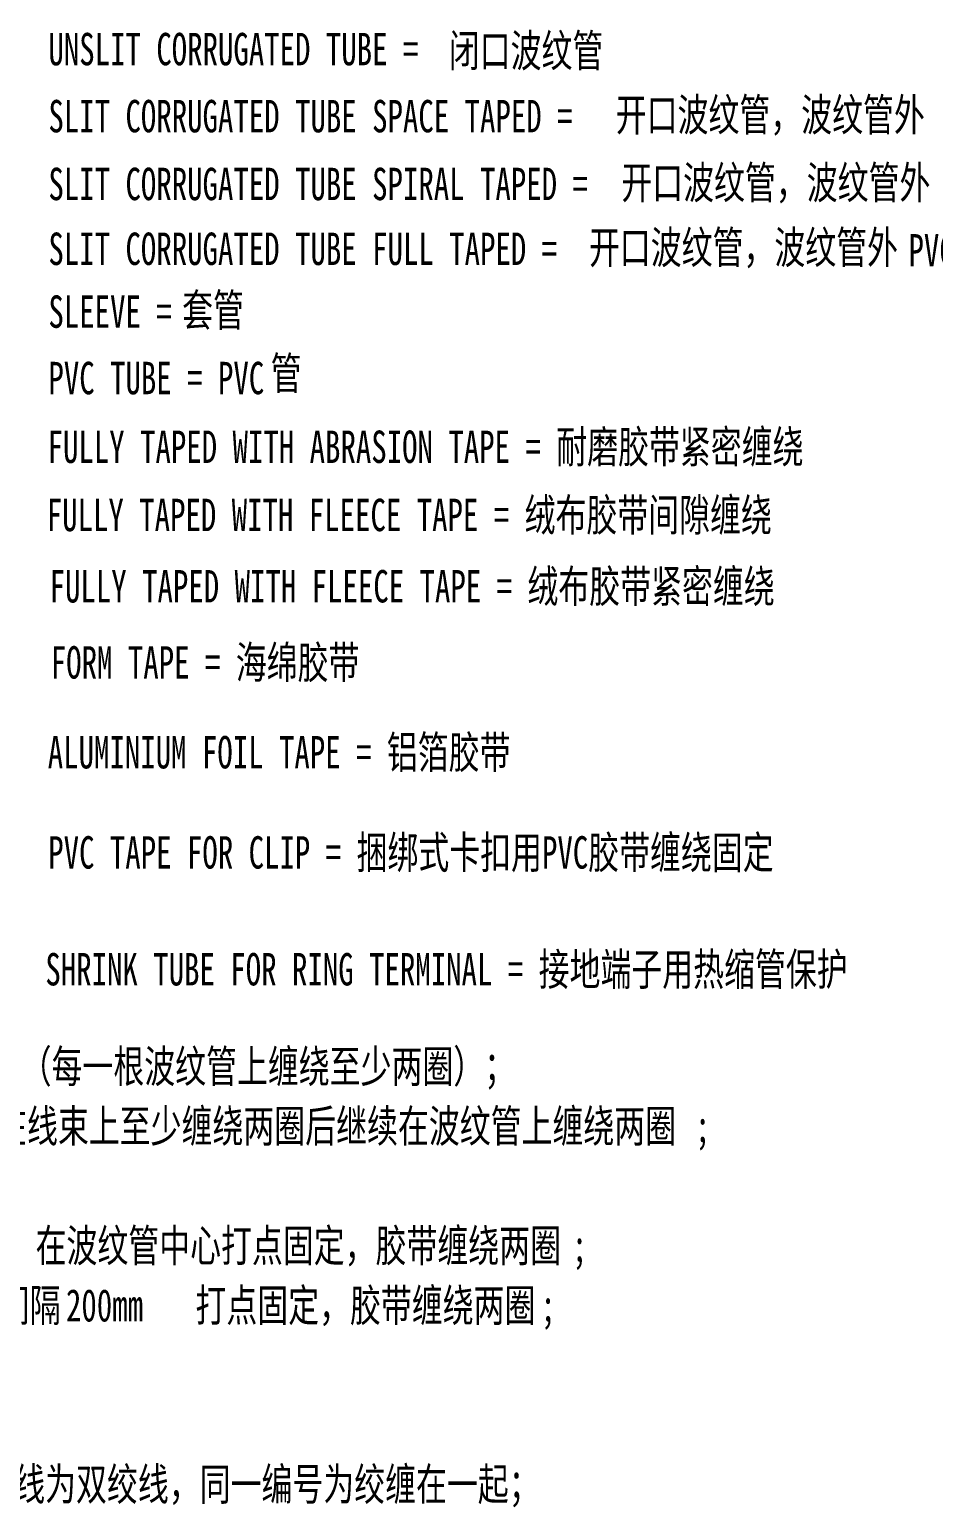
# Model space of a CAD drawing. Header units: inches. Extents: x 47316 to 59086, y 3141 to 11743.
# Drawn here: x 57417.5 to 57515.2, y 7378 to 7537.7 of the extents above; entities that cross this region are included whole.
import ezdxf

# ---------------------------------------------------------------- set-up
doc = ezdxf.new("R2010")
doc.units = ezdxf.units.IN
doc.header["$MEASUREMENT"] = 0
doc.styles.get("Standard").update_dxf_attribs({"font": ''})
doc.styles.add('仿宋GB2312', font='仿宋_GB2312.ttf', dxfattribs={"height": 3.5})
doc.styles.add('样式 100', font='SimSun.ttf', dxfattribs={"width": 0.7, "height": 3.5})
doc.styles.get('Standard').set_extended_font_data('SimSun')

msp = doc.modelspace()

# ---------------------------------------------------------------- texts
at = {"color": 0, "lineweight": -3, "width": 0.7}
for s, style, p in [('闭口波纹管', '样式 100', (57462.8, 7533.7)), ('UNSLIT CORRUGATED TUBE = ', '样式 100', (57419.51, 7533.87)), ('SLIT CORRUGATED TUBE SPACE TAPED = ', '样式 100', (57419.51, 7526.62)), ('开口波纹管，波纹管外', '样式 100', (57480.85, 7526.77)), ('开口波纹管，波纹管外', '样式 100', (57481.45, 7519.44)), ('SLIT CORRUGATED TUBE SPIRAL TAPED = ', '样式 100', (57419.51, 7519.29)), ('SLIT CORRUGATED TUBE FULL TAPED = ', '样式 100', (57419.51, 7512.28)), ('开口波纹管，波纹管外', '样式 100', (57477.95, 7512.43)), ('PVC', '样式 100', (57512.5, 7512.12)), ('SLEEVE = ', '仿宋GB2312', (57419.51, 7505.49)), ('套管', '仿宋GB2312', (57433.97, 7505.65)), ('管', '仿宋GB2312', (57443.54, 7498.82)), ('PVC TUBE = PVC', '样式 100', (57419.51, 7498.31)), ('FULLY TAPED WITH ABRASION TAPE = 耐磨胶带紧密缠绕', '样式 100', (57419.42, 7490.88)), ('FULLY TAPED WITH FLEECE TAPE = 绒布胶带间隙缠绕', '样式 100', (57419.33, 7483.51)), ('FULLY TAPED WITH FLEECE TAPE = 绒布胶带紧密缠绕', '样式 100', (57419.64, 7475.8)), ('FORM TAPE = 海绵胶带', '样式 100', (57419.77, 7467.57)), ('ALUMINIUM FOIL TAPE = 铝箔胶带', '样式 100', (57419.44, 7457.86)), ('PVC TAPE FOR CLIP = 捆绑式卡扣用PVC胶带缠绕固定', '样式 100', (57419.49, 7447.03)), ('SHRINK TUBE FOR RING TERMINAL = 接地端子用热缩管保护', '样式 100', (57419.18, 7434.4))]:
    msp.add_text(s, height=3.5, dxfattribs=dict(at, style=style)).set_placement(p)
for s, p in [('、分支点用胶带缠绕固定，且应一次操作完成（每一根波纹管上缠绕至少两圈）；', (57349.67, 7423.9)), ('需要用胶带固定波纹管，则应在一次操作中先在线束上至少缠绕两圈后继续在波纹管上缠绕两圈', (57347.02, 7417.45)), (';', (57489.41, 7417.45)), ('之间的波纹管，在波纹管中心打点固定，胶带缠绕两圈', (57394.73, 7404.53)), (';', (57476.1, 7404.53)), ('的波纹管，在波纹管上间隔', (57380.73, 7398.07)), ('打点固定，胶带缠绕两圈', (57435.41, 7398.07)), ('200mm', (57421.41, 7398.07)), (';', (57472.7, 7398.07)), ('”的，表示该导线为双绞线，同一编号为绞缠在一起；', (57392.43, 7378.74))]:
    msp.add_text(s, height=3.5, dxfattribs=at).set_placement(p)

doc.saveas('drawing.dxf')
